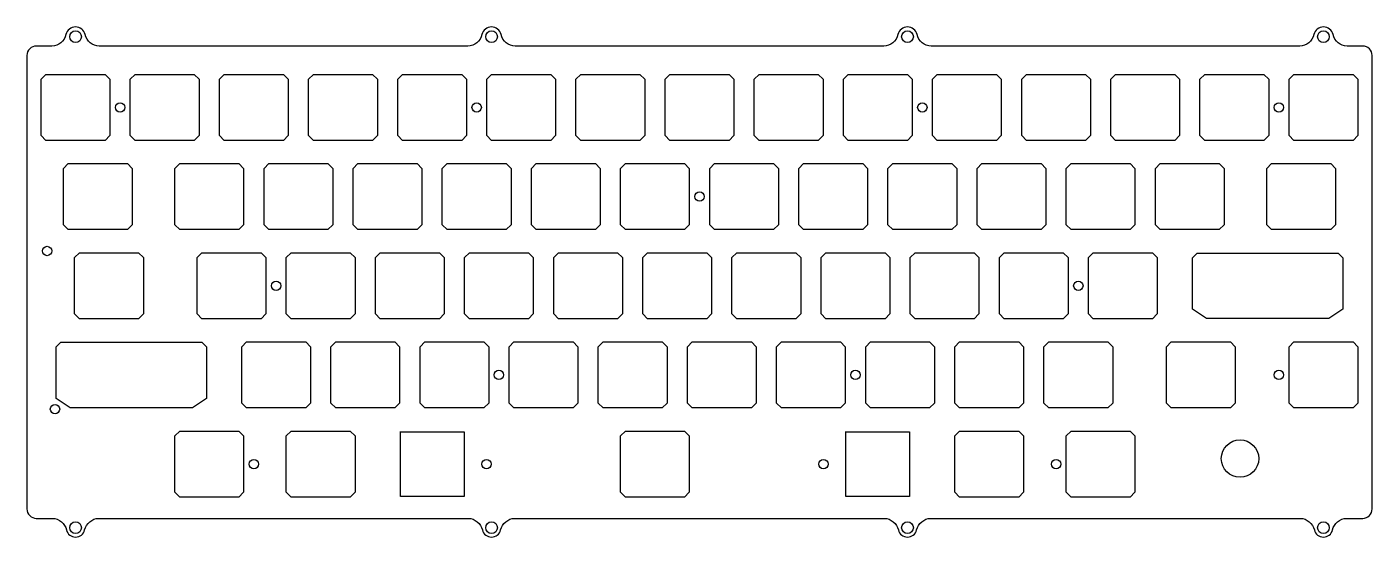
# Model space of a CAD drawing. Header units: millimetres. Extents: x -411 to -124, y -75 to 34.
import ezdxf

# ---------------------------------------------------------------- set-up
doc = ezdxf.new("R2010")
doc.units = ezdxf.units.MM
doc.header["$MEASUREMENT"] = 0

msp = doc.modelspace()

# ---------------------------------------------------------------- linework, layer by layer
at = {"linetype": 'Continuous'}
for p, q in [((-331.54, -65.93), (-331.54, -52.08)), ((-331.54, -52.13), (-317.94, -52.13)), ((-317.94, -52.13), (-317.94, -65.93)), ((-236.36, -65.93), (-236.36, -52.08)), ((-236.36, -52.13), (-222.76, -52.13)), ((-222.76, -52.13), (-222.76, -65.93)), ((-317.94, -65.93), (-331.54, -65.93)), ((-222.76, -65.93), (-236.36, -65.93))]:
    msp.add_line(p, q, dxfattribs=at)
msp.add_lwpolyline([(-125.87, -70.63, 0.414214), (-123.87, -68.63), (-123.87, 28.27, 0.414214), (-125.87, 30.27), (-129.21, 30.27, -0.340461), (-132.23, 32.74, 0.794438), (-136.32, 32.74, -0.340461), (-139.34, 30.27), (-218.11, 30.27, -0.340461), (-221.13, 32.74, 0.794438), (-225.22, 32.74, -0.340461), (-228.24, 30.27), (-307.01, 30.27, -0.340461), (-310.03, 32.74, 0.794438), (-314.12, 32.74, -0.340461), (-317.14, 30.27), (-395.91, 30.27, -0.340461), (-398.93, 32.74, 0.794438), (-403.02, 32.74, -0.340461), (-406.04, 30.27), (-409.37, 30.27, 0.414214), (-411.37, 28.27), (-411.37, -68.63, 0.414214), (-409.37, -70.63), (-405.94, -70.63, -0.339449), (-402.92, -73.1, 0.790789), (-399.03, -73.1, -0.339449), (-396.01, -70.63), (-317.04, -70.63, -0.339449), (-314.02, -73.1, 0.790789), (-310.13, -73.1, -0.339449), (-307.11, -70.63), (-228.14, -70.63, -0.339449), (-225.12, -73.1, 0.790789), (-221.23, -73.1, -0.339449), (-218.21, -70.63), (-139.24, -70.63, -0.339449), (-136.22, -73.1, 0.790789), (-132.33, -73.1, -0.339449), (-129.31, -70.63)], format="xyb", close=True)
for points in [[(-408.32, 23.19), (-407.3, 24.22), (-394.65, 24.22), (-393.62, 23.19), (-393.62, 11.14), (-394.65, 10.12), (-407.3, 10.12), (-408.32, 11.14)], [(-374.57, 11.14), (-375.6, 10.12), (-388.25, 10.12), (-389.27, 11.14), (-389.27, 23.19), (-388.25, 24.22), (-375.6, 24.22), (-374.57, 23.19)], [(-370.22, 11.14), (-370.22, 23.19), (-369.2, 24.22), (-356.55, 24.22), (-355.52, 23.19), (-355.52, 11.14), (-356.55, 10.12), (-369.2, 10.12)], [(-351.17, 23.19), (-350.15, 24.22), (-337.5, 24.22), (-336.47, 23.19), (-336.47, 11.14), (-337.5, 10.12), (-350.15, 10.12), (-351.17, 11.14)], [(-318.45, 24.22), (-317.42, 23.19), (-317.42, 11.14), (-318.45, 10.12), (-331.1, 10.12), (-332.12, 11.14), (-332.12, 23.19), (-331.1, 24.22)], [(-313.07, 11.14), (-313.07, 23.19), (-312.05, 24.22), (-299.4, 24.22), (-298.37, 23.19), (-298.37, 11.14), (-299.4, 10.12), (-312.05, 10.12)], [(-280.35, 10.12), (-293, 10.12), (-294.02, 11.14), (-294.02, 23.19), (-293, 24.22), (-280.35, 24.22), (-279.32, 23.19), (-279.32, 11.14)], [(-260.27, 23.19), (-260.27, 11.14), (-261.3, 10.12), (-273.95, 10.12), (-274.97, 11.14), (-274.97, 23.19), (-273.95, 24.22), (-261.3, 24.22)], [(-242.25, 10.12), (-254.9, 10.12), (-255.92, 11.14), (-255.92, 23.19), (-254.9, 24.22), (-242.25, 24.22), (-241.22, 23.19), (-241.22, 11.14)], [(-222.17, 23.19), (-222.17, 11.14), (-223.2, 10.12), (-235.85, 10.12), (-236.87, 11.14), (-236.87, 23.19), (-235.85, 24.22), (-223.2, 24.22)], [(-204.15, 10.12), (-216.8, 10.12), (-217.82, 11.14), (-217.82, 23.19), (-216.8, 24.22), (-204.15, 24.22), (-203.12, 23.19), (-203.12, 11.14)], [(-184.07, 11.14), (-185.1, 10.12), (-197.75, 10.12), (-198.77, 11.14), (-198.77, 23.19), (-197.75, 24.22), (-185.1, 24.22), (-184.07, 23.19)], [(-178.7, 24.22), (-166.05, 24.22), (-165.02, 23.19), (-165.02, 11.14), (-166.05, 10.12), (-178.7, 10.12), (-179.72, 11.14), (-179.72, 23.19)], [(-145.97, 11.14), (-147, 10.12), (-159.65, 10.12), (-160.67, 11.14), (-160.67, 23.19), (-159.65, 24.22), (-147, 24.22), (-145.97, 23.19)], [(-126.92, 23.19), (-126.92, 11.14), (-127.95, 10.12), (-140.6, 10.12), (-141.62, 11.14), (-141.62, 23.19), (-140.6, 24.22), (-127.95, 24.22)], [(-388.86, 4.14), (-388.86, -7.91), (-389.89, -8.93), (-402.53, -8.93), (-403.56, -7.91), (-403.56, 4.14), (-402.53, 5.17), (-389.89, 5.17)], [(-378.72, 5.17), (-366.08, 5.17), (-365.05, 4.14), (-365.05, -7.91), (-366.08, -8.93), (-378.72, -8.93), (-379.75, -7.91), (-379.75, 4.14)], [(-360.7, -7.91), (-360.7, 4.14), (-359.67, 5.17), (-347.03, 5.17), (-346, 4.14), (-346, -7.91), (-347.03, -8.93), (-359.67, -8.93)], [(-340.62, -8.93), (-341.65, -7.91), (-341.65, 4.14), (-340.62, 5.17), (-327.98, 5.17), (-326.95, 4.14), (-326.95, -7.91), (-327.98, -8.93)], [(-321.57, -8.93), (-322.6, -7.91), (-322.6, 4.14), (-321.57, 5.17), (-308.93, 5.17), (-307.9, 4.14), (-307.9, -7.91), (-308.93, -8.93)], [(-289.88, -8.93), (-302.52, -8.93), (-303.55, -7.91), (-303.55, 4.14), (-302.52, 5.17), (-289.88, 5.17), (-288.85, 4.14), (-288.85, -7.91)], [(-284.5, 4.14), (-283.47, 5.17), (-270.83, 5.17), (-269.8, 4.14), (-269.8, -7.91), (-270.83, -8.93), (-283.47, -8.93), (-284.5, -7.91)], [(-264.42, 5.17), (-251.78, 5.17), (-250.75, 4.14), (-250.75, -7.91), (-251.78, -8.93), (-264.42, -8.93), (-265.45, -7.91), (-265.45, 4.14)], [(-231.7, 4.14), (-231.7, -7.91), (-232.73, -8.93), (-245.37, -8.93), (-246.4, -7.91), (-246.4, 4.14), (-245.37, 5.17), (-232.73, 5.17)], [(-226.32, -8.93), (-227.35, -7.91), (-227.35, 4.14), (-226.32, 5.17), (-213.68, 5.17), (-212.65, 4.14), (-212.65, -7.91), (-213.68, -8.93)], [(-208.3, -7.91), (-208.3, 4.14), (-207.27, 5.17), (-194.63, 5.17), (-193.6, 4.14), (-193.6, -7.91), (-194.63, -8.93), (-207.27, -8.93)], [(-189.25, 4.14), (-188.22, 5.17), (-175.58, 5.17), (-174.55, 4.14), (-174.55, -7.91), (-175.58, -8.93), (-188.22, -8.93), (-189.25, -7.91)], [(-170.2, -7.91), (-170.2, 4.14), (-169.17, 5.17), (-156.53, 5.17), (-155.5, 4.14), (-155.5, -7.91), (-156.53, -8.93), (-169.17, -8.93)], [(-145.36, -8.93), (-146.39, -7.91), (-146.39, 4.14), (-145.36, 5.17), (-132.72, 5.17), (-131.69, 4.14), (-131.69, -7.91), (-132.72, -8.93)], [(-386.48, -14.91), (-386.48, -26.96), (-387.51, -27.98), (-400.15, -27.98), (-401.18, -26.96), (-401.18, -14.91), (-400.15, -13.88), (-387.51, -13.88)], [(-373.96, -27.98), (-374.99, -26.96), (-374.99, -14.91), (-373.96, -13.88), (-361.32, -13.88), (-360.29, -14.91), (-360.29, -26.96), (-361.32, -27.98)], [(-341.24, -14.91), (-341.24, -26.96), (-342.27, -27.98), (-354.91, -27.98), (-355.94, -26.96), (-355.94, -14.91), (-354.91, -13.88), (-342.27, -13.88)], [(-335.86, -27.98), (-336.89, -26.96), (-336.89, -14.91), (-335.86, -13.88), (-323.22, -13.88), (-322.19, -14.91), (-322.19, -26.96), (-323.22, -27.98)], [(-316.81, -13.88), (-304.17, -13.88), (-303.14, -14.91), (-303.14, -26.96), (-304.17, -27.98), (-316.81, -27.98), (-317.84, -26.96), (-317.84, -14.91)], [(-284.09, -14.91), (-284.09, -26.96), (-285.12, -27.98), (-297.76, -27.98), (-298.79, -26.96), (-298.79, -14.91), (-297.76, -13.88), (-285.12, -13.88)], [(-266.07, -13.88), (-265.04, -14.91), (-265.04, -26.96), (-266.07, -27.98), (-278.71, -27.98), (-279.74, -26.96), (-279.74, -14.91), (-278.71, -13.88)], [(-245.99, -14.91), (-245.99, -26.96), (-247.02, -27.98), (-259.66, -27.98), (-260.69, -26.96), (-260.69, -14.91), (-259.66, -13.88), (-247.02, -13.88)], [(-241.64, -14.91), (-240.61, -13.88), (-227.97, -13.88), (-226.94, -14.91), (-226.94, -26.96), (-227.97, -27.98), (-240.61, -27.98), (-241.64, -26.96)], [(-221.56, -27.98), (-222.59, -26.96), (-222.59, -14.91), (-221.56, -13.88), (-208.92, -13.88), (-207.89, -14.91), (-207.89, -26.96), (-208.92, -27.98)], [(-188.84, -14.91), (-188.84, -26.96), (-189.87, -27.98), (-202.51, -27.98), (-203.54, -26.96), (-203.54, -14.91), (-202.51, -13.88), (-189.87, -13.88)], [(-170.82, -13.88), (-169.79, -14.91), (-169.79, -26.96), (-170.82, -27.98), (-183.46, -27.98), (-184.49, -26.96), (-184.49, -14.91), (-183.46, -13.88)], [(-130.11, -25.94), (-133.11, -27.94), (-159.26, -27.94), (-162.26, -25.94), (-162.26, -14.94), (-161.26, -13.94), (-131.11, -13.94), (-130.11, -14.94)], [(-372.99, -44.99), (-375.99, -46.99), (-402.14, -46.99), (-405.14, -44.99), (-405.14, -33.99), (-404.14, -32.99), (-373.99, -32.99), (-372.99, -33.99)], [(-364.43, -47.04), (-365.46, -46.01), (-365.46, -33.96), (-364.43, -32.94), (-351.79, -32.94), (-350.76, -33.96), (-350.76, -46.01), (-351.79, -47.04)], [(-346.41, -33.96), (-345.38, -32.94), (-332.74, -32.94), (-331.71, -33.96), (-331.71, -46.01), (-332.74, -47.04), (-345.38, -47.04), (-346.41, -46.01)], [(-327.36, -46.01), (-327.36, -33.96), (-326.33, -32.94), (-313.69, -32.94), (-312.66, -33.96), (-312.66, -46.01), (-313.69, -47.04), (-326.33, -47.04)], [(-294.64, -32.94), (-293.61, -33.96), (-293.61, -46.01), (-294.64, -47.04), (-307.28, -47.04), (-308.31, -46.01), (-308.31, -33.96), (-307.28, -32.94)], [(-275.59, -32.94), (-274.56, -33.96), (-274.56, -46.01), (-275.59, -47.04), (-288.23, -47.04), (-289.26, -46.01), (-289.26, -33.96), (-288.23, -32.94)], [(-270.21, -46.01), (-270.21, -33.96), (-269.18, -32.94), (-256.54, -32.94), (-255.51, -33.96), (-255.51, -46.01), (-256.54, -47.04), (-269.18, -47.04)], [(-250.13, -47.04), (-251.16, -46.01), (-251.16, -33.96), (-250.13, -32.94), (-237.49, -32.94), (-236.46, -33.96), (-236.46, -46.01), (-237.49, -47.04)], [(-218.44, -32.94), (-217.41, -33.96), (-217.41, -46.01), (-218.44, -47.04), (-231.08, -47.04), (-232.11, -46.01), (-232.11, -33.96), (-231.08, -32.94)], [(-198.36, -33.96), (-198.36, -46.01), (-199.39, -47.04), (-212.03, -47.04), (-213.06, -46.01), (-213.06, -33.96), (-212.03, -32.94), (-199.39, -32.94)], [(-194.01, -46.01), (-194.01, -33.96), (-192.98, -32.94), (-180.34, -32.94), (-179.31, -33.96), (-179.31, -46.01), (-180.34, -47.04), (-192.98, -47.04)], [(-167.82, -33.96), (-166.79, -32.94), (-154.15, -32.94), (-153.12, -33.96), (-153.12, -46.01), (-154.15, -47.04), (-166.79, -47.04), (-167.82, -46.01)], [(-141.62, -46.01), (-141.62, -33.96), (-140.6, -32.94), (-127.95, -32.94), (-126.92, -33.96), (-126.92, -46.01), (-127.95, -47.04), (-140.6, -47.04)], [(-378.72, -66.08), (-379.75, -65.06), (-379.75, -53.01), (-378.72, -51.98), (-366.08, -51.98), (-365.05, -53.01), (-365.05, -65.06), (-366.08, -66.08)], [(-341.24, -53.01), (-341.24, -65.06), (-342.27, -66.08), (-354.91, -66.08), (-355.94, -65.06), (-355.94, -53.01), (-354.91, -51.98), (-342.27, -51.98)], [(-269.8, -65.06), (-270.83, -66.08), (-283.47, -66.08), (-284.5, -65.06), (-284.5, -53.01), (-283.47, -51.98), (-270.83, -51.98), (-269.8, -53.01)], [(-199.39, -51.98), (-198.36, -53.01), (-198.36, -65.06), (-199.39, -66.08), (-212.03, -66.08), (-213.06, -65.06), (-213.06, -53.01), (-212.03, -51.98)], [(-188.22, -66.08), (-189.25, -65.06), (-189.25, -53.01), (-188.22, -51.98), (-175.58, -51.98), (-174.55, -53.01), (-174.55, -65.06), (-175.58, -66.08)]]:
    msp.add_lwpolyline(points, close=True)
for centre, radius in [((-400.97, 32.27), 1.25), ((-312.07, 32.27), 1.25), ((-223.17, 32.27), 1.25), ((-134.27, 32.27), 1.25), ((-391.45, 17.17), 1), ((-315.25, 17.17), 1), ((-220, 17.17), 1), ((-143.8, 17.17), 1), ((-267.62, -1.88), 1), ((-407.06, -13.51), 1), ((-358.11, -20.93), 1), ((-186.66, -20.93), 1), ((-310.49, -39.99), 1), ((-234.29, -39.99), 1), ((-143.8, -39.99), 1), ((-405.37, -47.29), 1), ((-152.1, -57.86), 4), ((-362.87, -59.03), 1), ((-313.15, -59.03), 1), ((-241.15, -59.03), 1), ((-191.42, -59.03), 1), ((-400.97, -72.63), 1.25), ((-312.07, -72.63), 1.25), ((-223.17, -72.63), 1.25), ((-134.27, -72.63), 1.25)]:
    msp.add_circle(centre, radius)

doc.saveas('drawing.dxf')
